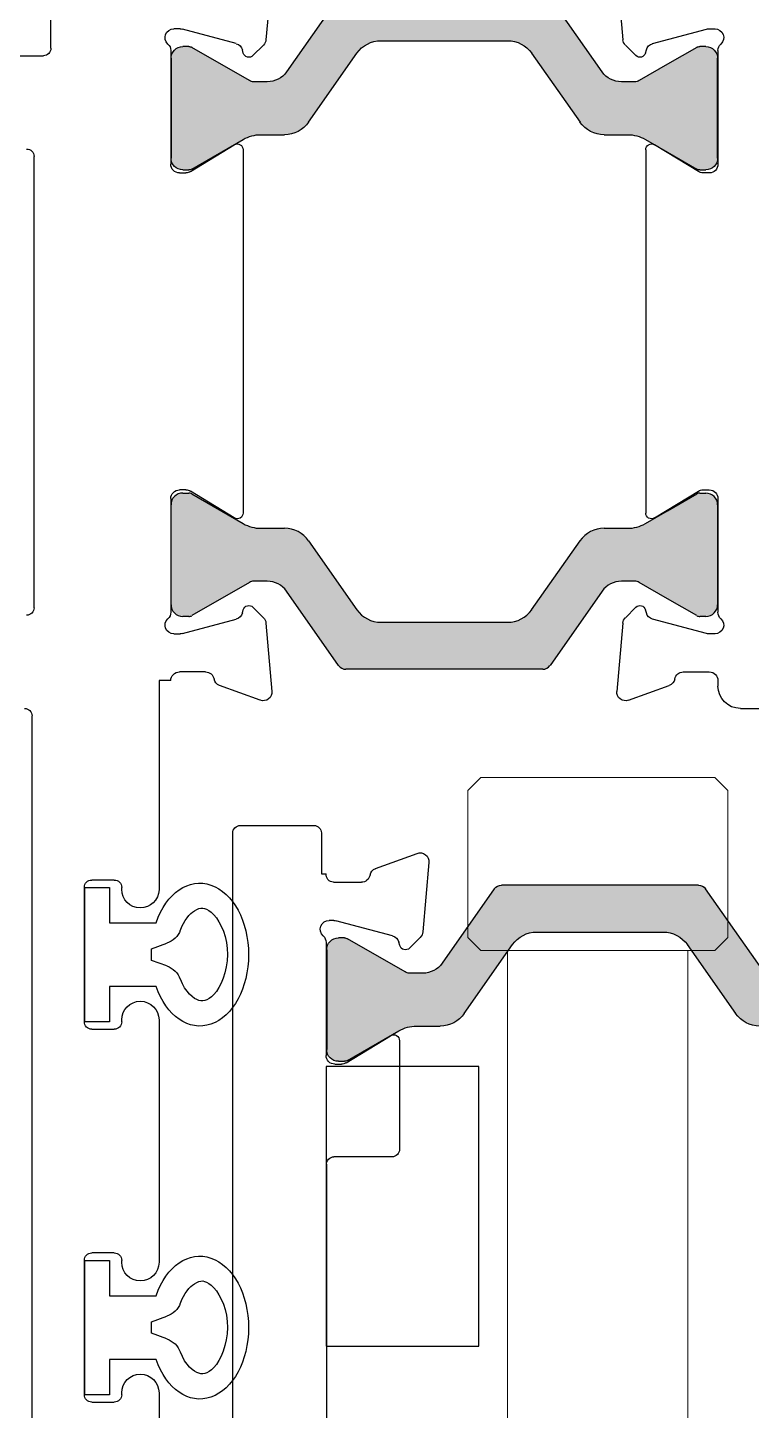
# Model space of a CAD drawing. Extents: x -82 to 113, y -82 to 93.
# Drawn here: x 17.757 to 18.727, y 87.133 to 88.987 of the extents above; entities that cross this region are included whole.
import ezdxf

# ---------------------------------------------------------------- set-up
doc = ezdxf.new("R2010")
doc.units = 0
doc.header["$MEASUREMENT"] = 0
doc.linetypes.add('SLD-Solid', pattern=[0])
doc.layers.get('0').update_dxf_attribs({"linetype": 'CONTINUOUS'})
for name, color, linetype in [('FRAME', 1, 'CONTINUOUS'), ('I-Strut', 7, 'CONTINUOUS'), ('INERTIA', 7, 'CONTINUOUS'), ('PROFILE NUMBER', 150, 'CONTINUOUS'), ('TEXT', 7, 'CONTINUOUS'), ('VENT', 5, 'CONTINUOUS')]:
    doc.layers.add(name, color=color, linetype=linetype)

# ---------------------------------------------------------------- blocks, each defined once
blk = doc.blocks.new('25199')
at = {"layer": 'PROFILE NUMBER', "color": 5}
for p, q in [((-0.0152, 0.1107), (-0.0077, 0.09)), ((0.0077, 0.09), (0.0152, 0.1107)), ((-0.0077, 0.09), (0.0077, 0.09))]:
    blk.add_line(p, q, dxfattribs=at)
blk.add_lwpolyline([(-0.0427, 0.0963), (-0.0427, 0.0335), (-0.09, 0.0335), (-0.09, 0), (0.09, 0), (0.09, 0.0335), (0.0427, 0.0335), (0.0427, 0.0963)], dxfattribs=at)
for centre, start, end in [((-0.0434, 0.1005), 19.8289, 69.2012), ((0.0434, 0.1005), 110.7697, 160.1945)]:
    blk.add_arc(centre, 0.03, start, end, dxfattribs=at)
blk.add_ellipse((0, 0.1547), major_axis=(-0.0958, 0), ratio=0.680816, start_param=2.033109, end_param=7.391692, dxfattribs=at)
blk.add_open_spline([(0.0328, 0.1286), (0.0459, 0.1335), (0.0549, 0.1413), (0.0641, 0.1561), (0.064, 0.1608), (0.0494, 0.1791), (0.0304, 0.1895), (-0.0138, 0.1932), (-0.0371, 0.1863), (-0.0617, 0.1676), (-0.0632, 0.1604), (-0.0596, 0.1465), (-0.0504, 0.1353), (-0.0328, 0.1286)], degree=3, knots=[2.056982, 2.056982, 2.056982, 2.056982, 2.724403, 2.724403, 3.660137, 3.660137, 4.595871, 4.595871, 5.531605, 5.531605, 6.467339, 6.467339, 7.36772, 7.36772, 7.36772, 7.36772], dxfattribs=at)
blk = doc.blocks.new('91251A555')
at = {"color": 7, "linetype": 'SLD-Solid', "lineweight": 15}
for p, q in [((0.0174, 0.1741), (0, 0.1567)), ((0.2147, 0.1741), (0.0174, 0.1741)), ((0.2321, 0.1567), (0.2147, 0.1741)), ((0, 0), (0, 0.1567)), ((0.2321, 0.1567), (0.2321, 0)), ((2.0682, 0.1207), (0.2321, 0.1207)), ((0, -0.1567), (0, 0)), ((0.2321, 0), (0.2321, -0.1567)), ((0.2321, -0.1207), (2.0682, -0.1207)), ((0, -0.1567), (0.0174, -0.1741)), ((0.2147, -0.1741), (0.2321, -0.1567)), ((0.0174, -0.1741), (0.2147, -0.1741))]:
    blk.add_line(p, q, dxfattribs=at)
blk = doc.blocks.new('3203-2_Sash_Component')
for p, q in [((0.0765, 3.7499), (-0.0223, 3.7499)), ((-0.0323, 3.7399), (-0.0323, 3.6852)), ((0.0865, 3.7399), (0.0865, 3.74)), ((0.0865, 0.01), (0.0865, 3.7399)), ((-0.1049, 3.6922), (-0.1605, 3.7125)), ((-0.1763, 3.7003), (-0.1681, 3.6072)), ((-0.0485, 3.6738), (-0.0858, 3.6738)), ((-0.0323, 3.6852), (-0.0385, 3.6852)), ((-0.1277, 3.6019), (-0.0518, 3.6222)), ((-0.0488, 3.6226), (-0.0425, 3.6226)), ((-0.1647, 3.5999), (-0.1504, 3.5856)), ((-0.1372, 3.5891), (-0.136, 3.5936)), ((-0.0385, 3.5932), (-0.0385, 3.4417)), ((-0.0652, 3.4316), (-0.1249, 3.4681)), ((-0.1369, 3.4614), (-0.1369, 3.3157)), ((-0.0503, 3.4299), (-0.059, 3.4299)), ((-0.1269, 3.3057), (-0.049, 3.3057)), ((-0.039, 3.2957), (-0.039, 2.8849))]:
    blk.add_line(p, q)
for centre, radius, start, end in [((-0.0223, 3.7399), 0.01, 90, 180.0155), ((0.0765, 3.7399), 0.01, 360, 90), ((-0.1645, 3.7014), 0.0118, 70.0086, 185.0086), ((-0.109, 3.6811), 0.0118, 10.9129, 70.0086), ((-0.0858, 3.6856), 0.0118, 190.9129, 270.0086), ((-0.0486, 3.684), 0.0101, 270.3349, 7.2924), ((-0.0488, 3.6108), 0.0118, 90.0086, 105.0086), ((-0.0425, 3.6108), 0.0118, 311.8189, 90.0086), ((-0.1564, 3.6082), 0.0118, 185.0086, 225.0086), ((-0.1246, 3.5905), 0.0118, 105.0086, 165.0086), ((-0.0267, 3.5932), 0.0118, 131.8189, 180.0086), ((-0.1448, 3.5911), 0.00787, 225.0086, 345.0086), ((-0.129, 3.4614), 0.00787, 58.6086, 180.0086), ((-0.059, 3.4417), 0.0118, 238.6086, 270.0086), ((-0.0503, 3.4417), 0.0118, 270.0086, 0.0086), ((-0.1269, 3.3157), 0.01, 180, 270), ((-0.049, 3.2957), 0.01, 360, 90)]:
    blk.add_arc(centre, radius, start, end)
blk = doc.blocks.new('25198-18.6mmX6.0mm_Std_I-Strut')
at = {"layer": 'I-Strut'}
h = blk.add_hatch(color=256, dxfattribs=at)
h.dxf.hatch_style = 1
h.paths.add_polyline_path([(0.1416, -0.005, 0.244698), (0.1319, 0), (-0.1319, 0, 0.244698), (-0.1416, -0.005), (-0.2114, -0.1047, -0.244698), (-0.2372, -0.1181), (-0.2552, -0.1181, -0.131652), (-0.2611, -0.1165), (-0.2992, -0.0945), (-0.3383, -0.0719, 0.131652), (-0.3423, -0.0709), (-0.3504, -0.0709, 0.414214), (-0.3661, -0.0866), (-0.3661, -0.1063), (-0.3661, -0.2008), (-0.3661, -0.2205, 0.414214), (-0.3504, -0.2362), (-0.3423, -0.2362, 0.131652), (-0.3383, -0.2352), (-0.2992, -0.2126), (-0.2693, -0.1953, -0.131652), (-0.2457, -0.189), (-0.214, -0.189, 0.244698), (-0.1818, -0.1722), (-0.117, -0.0798, -0.244698), (-0.0848, -0.063), (0.0848, -0.063, -0.244698), (0.117, -0.0798), (0.1818, -0.1722, 0.244698), (0.214, -0.189), (0.2457, -0.189, -0.131652), (0.2693, -0.1953), (0.3383, -0.2352, 0.131652), (0.3423, -0.2362), (0.3504, -0.2362, 0.414214), (0.3661, -0.2205), (0.3661, -0.2008), (0.3661, -0.1063), (0.3661, -0.0866, 0.414214), (0.3504, -0.0709), (0.3423, -0.0709, 0.131652), (0.3383, -0.0719), (0.2611, -0.1165, -0.131652), (0.2552, -0.1181), (0.2372, -0.1181, -0.244698), (0.2114, -0.1047)])
for p, q in [((-0.1319, 0), (0.1319, 0)), ((-0.2114, -0.1047), (-0.1416, -0.005)), ((0.1416, -0.005), (0.2114, -0.1047)), ((-0.3504, -0.0709), (-0.3423, -0.0709)), ((-0.3383, -0.0719), (-0.2992, -0.0945)), ((0.0848, -0.063), (-0.0848, -0.063)), ((0.2611, -0.1165), (0.3383, -0.0719)), ((0.3423, -0.0709), (0.3504, -0.0709)), ((-0.3661, -0.1063), (-0.3661, -0.0866)), ((-0.117, -0.0798), (-0.1818, -0.1722)), ((0.1818, -0.1722), (0.117, -0.0798)), ((0.3661, -0.0866), (0.3661, -0.1063)), ((-0.3661, -0.2008), (-0.3661, -0.1063)), ((-0.2992, -0.0945), (-0.2611, -0.1165)), ((0.3661, -0.1063), (0.3661, -0.2008)), ((-0.2552, -0.1181), (-0.2372, -0.1181)), ((0.2372, -0.1181), (0.2552, -0.1181)), ((-0.3661, -0.2205), (-0.3661, -0.2008)), ((-0.2693, -0.1953), (-0.2992, -0.2126)), ((-0.214, -0.189), (-0.2457, -0.189)), ((0.2457, -0.189), (0.214, -0.189)), ((0.3383, -0.2352), (0.2693, -0.1953)), ((0.3661, -0.2008), (0.3661, -0.2205)), ((-0.2992, -0.2126), (-0.3383, -0.2352)), ((-0.3423, -0.2362), (-0.3504, -0.2362)), ((0.3504, -0.2362), (0.3423, -0.2362))]:
    blk.add_line(p, q, dxfattribs=at)
for centre, radius, start, end in [((-0.1319, -0.0118), 0.0118, 90, 145), ((0.1319, -0.0118), 0.0118, 35, 90), ((-0.3504, -0.0866), 0.0157, 90, 180), ((-0.3423, -0.0787), 0.00787, 60, 90), ((-0.0848, -0.1024), 0.0394, 90, 145), ((0.0848, -0.1024), 0.0394, 35, 90), ((0.3423, -0.0787), 0.00787, 90, 120), ((0.3504, -0.0866), 0.0157, 360, 90), ((-0.2372, -0.0866), 0.0315, 270, 325), ((0.2372, -0.0866), 0.0315, 215, 270), ((-0.2552, -0.1063), 0.0118, 240, 270), ((0.2552, -0.1063), 0.0118, 270, 300), ((-0.214, -0.1496), 0.0394, 270, 325), ((0.214, -0.1496), 0.0394, 215, 270), ((-0.2457, -0.2362), 0.0472, 90, 120), ((0.2457, -0.2362), 0.0472, 60, 90), ((-0.3504, -0.2205), 0.0157, 180, 270), ((0.3504, -0.2205), 0.0157, 270, 0), ((-0.3423, -0.2283), 0.00787, 270, 300), ((0.3423, -0.2283), 0.00787, 240, 270)]:
    blk.add_arc(centre, radius, start, end, dxfattribs=at)
blk = doc.blocks.new('3203_Sash_Assembly')
for name, p in [('3203-2_Sash_Component', (2.1005, -0.6859)), ('25198-18.6mmX6.0mm_Std_I-Strut', (1.6951, 2.9841))]:
    blk.add_blockref(name, p)
blk = doc.blocks.new('3207-1_Block_Frame_Component')
for p, q in [((-0.0525, 0), (0.0525, 0)), ((1.4233, 0), (1.5275, 0)), ((1.6028, -0.0199), (1.6574, 0)), ((1.6574, 0), (1.6575, 0)), ((-0.0625, -0.99), (-0.0625, -0.01)), ((0.0625, -0.01), (0.0625, -0.115)), ((0.8755, -0.115), (0.8755, 0)), ((0.8755, 0), (0.9555, 0)), ((0.9555, 0), (0.9555, -0.115)), ((1.4133, -0.115), (1.4133, -0.01)), ((1.5375, -0.01), (1.5375, -0.0264)), ((1.673, -0.0119), (1.665, -0.1035)), ((1.5491, -0.038), (1.584, -0.038)), ((1.55, -0.089), (1.5414, -0.089)), ((1.6252, -0.1087), (1.553, -0.0894)), ((1.6616, -0.1107), (1.6476, -0.1248)), ((0.0725, -0.125), (0.8655, -0.125)), ((0.9655, -0.125), (1.4033, -0.125)), ((1.5375, -0.1179), (1.5375, -0.2704)), ((1.6346, -0.1213), (1.6334, -0.117)), ((0.1679, -0.25), (0.0725, -0.25)), ((1.4025, -0.25), (0.4571, -0.25)), ((1.5637, -0.2803), (1.6225, -0.2444)), ((1.6343, -0.251), (1.6343, -0.738)), ((0.0625, -0.26), (0.0625, -0.765)), ((1.4125, -0.765), (1.4125, -0.26)), ((1.5491, -0.282), (1.5577, -0.282)), ((1.5375, -0.7186), (1.5375, -0.8711)), ((1.5577, -0.707), (1.5491, -0.707)), ((1.6225, -0.7446), (1.5637, -0.7087)), ((0.0725, -0.775), (0.5275, -0.775)), ((1.0975, -0.775), (1.4025, -0.775)), ((0.5375, -0.785), (0.5375, -0.8731)), ((1.0875, -0.8731), (1.0875, -0.785)), ((1.6334, -0.872), (1.6346, -0.8677)), ((1.6476, -0.8642), (1.6616, -0.8783)), ((0.5475, -0.8831), (1.0775, -0.8831)), ((1.553, -0.8996), (1.6252, -0.8803)), ((1.665, -0.8855), (1.673, -0.9771)), ((0.4025, -0.9), (0.2225, -0.9)), ((1.4025, -0.9), (1.2225, -0.9)), ((1.5414, -0.9), (1.55, -0.9)), ((0.2125, -0.91), (0.2125, -0.94)), ((0.4125, -0.94), (0.4125, -0.91)), ((1.2125, -0.91), (1.2125, -0.94)), ((1.4125, -0.94), (1.4125, -0.91)), ((0.2225, -0.95), (0.2245, -0.95)), ((0.4005, -0.95), (0.4025, -0.95)), ((1.2225, -0.95), (1.2245, -0.95)), ((1.4005, -0.95), (1.4025, -0.95)), ((1.5375, -0.9626), (1.5375, -0.97)), ((1.584, -0.951), (1.5491, -0.951)), ((0.2495, -0.9749), (0.2495, -0.975)), ((0.3755, -0.975), (0.3755, -0.9749)), ((1.2495, -0.9749), (1.2495, -0.975)), ((1.3755, -0.975), (1.3755, -0.9749)), ((1.6574, -0.989), (1.6028, -0.9691)), ((0.2245, -1), (-0.0525, -1)), ((1.2245, -1), (0.4005, -1)), ((1.5075, -1), (1.4005, -1)), ((1.6575, -0.989), (1.6574, -0.989))]:
    blk.add_line(p, q)
for centre, radius, start, end in [((-0.0525, -0.01), 0.01, 90, 180), ((1.4233, -0.01), 0.01, 90, 180), ((1.5275, -0.01), 0.01, 0, 90), ((1.6614, -0.0109), 0.0116, 355, 110), ((0.0525, -0.01), 0.01, 0, 90), ((1.5491, -0.0264), 0.0116, 180, 270), ((1.584, -0.0264), 0.0116, 270, 349.0957), ((1.6068, -0.0308), 0.0116, 110, 169.0957), ((1.5414, -0.1006), 0.0116, 90, 228.1897), ((1.55, -0.1006), 0.0116, 75, 90), ((1.5259, -0.1179), 0.0116, 0, 48.1897), ((1.6222, -0.12), 0.0116, 15, 75), ((1.6534, -0.1025), 0.0116, 315, 355), ((0.0725, -0.115), 0.01, 180, 270), ((0.8655, -0.115), 0.01, 270, 0), ((0.9655, -0.115), 0.01, 180, 270), ((1.4033, -0.115), 0.01, 270, 0), ((1.6421, -0.1193), 0.00775, 195, 315), ((0.0725, -0.26), 0.01, 90, 180), ((0.1679, -0.28), 0.03, 326.6925, 90), ((0.4571, -0.28), 0.03, 90, 213.3075), ((1.4025, -0.26), 0.01, 0, 90), ((1.6266, -0.251), 0.00775, 360, 121.4), ((1.5491, -0.2704), 0.0116, 180, 270), ((0.3125, -0.375), 0.143, 146.6925, 225.9315), ((0.3125, -0.375), 0.081, 314.0685, 225.9315), ((0.3125, -0.375), 0.143, 314.0685, 33.3075), ((1.5577, -0.2704), 0.0116, 270, 301.4), ((0.2346, -0.4555), 0.031, 332, 45.9315), ((0.3904, -0.4555), 0.031, 134.0685, 208), ((0.2346, -0.4555), 0.031, 225.9315, 332), ((0.3904, -0.4555), 0.031, 208, 314.0685), ((1.5491, -0.7186), 0.0116, 90, 180), ((1.5577, -0.7186), 0.0116, 58.6, 90), ((1.6266, -0.738), 0.00775, 238.6, 360), ((0.0725, -0.765), 0.01, 180, 270), ((0.5275, -0.785), 0.01, 0, 90), ((1.0975, -0.785), 0.01, 90, 180), ((1.4025, -0.765), 0.01, 270, 0), ((1.5259, -0.8711), 0.0116, 311.8103, 360), ((1.6421, -0.8697), 0.00775, 45, 165), ((0.5475, -0.8731), 0.01, 180, 270), ((1.0775, -0.8731), 0.01, 270, 0), ((1.5414, -0.8884), 0.0116, 131.8103, 270), ((1.6222, -0.869), 0.0116, 285, 345), ((1.6534, -0.8865), 0.0116, 5, 45), ((0.2225, -0.91), 0.01, 90, 180), ((0.4025, -0.91), 0.01, 360, 90), ((1.2225, -0.91), 0.01, 90, 180), ((1.4025, -0.91), 0.01, 360, 90), ((1.55, -0.8884), 0.0116, 270, 285), ((0.2225, -0.94), 0.01, 180, 270), ((0.4025, -0.94), 0.01, 270, 0), ((1.2225, -0.94), 0.01, 180, 270), ((1.4025, -0.94), 0.01, 270, 360), ((0.2247, -0.9748), 0.0248, 359.8478, 90.3675), ((0.4003, -0.9748), 0.0248, 89.6325, 180.1522), ((1.2247, -0.9748), 0.0248, 359.8478, 90.3675), ((1.4003, -0.9748), 0.0248, 89.6325, 180.1522), ((1.5491, -0.9626), 0.0116, 90, 180), ((1.584, -0.9626), 0.0116, 10.9043, 90), ((1.6068, -0.9582), 0.0116, 190.9043, 250), ((0.2245, -0.975), 0.025, 270, 360), ((0.4005, -0.975), 0.025, 180, 270), ((1.2245, -0.975), 0.025, 270, 360), ((1.4005, -0.975), 0.025, 180, 270), ((1.5075, -0.97), 0.03, 270.0001, 0), ((1.6614, -0.9781), 0.0116, 250, 5), ((-0.0525, -0.99), 0.01, 180, 270)]:
    blk.add_arc(centre, radius, start, end)
blk = doc.blocks.new('3201-2_Nail-Fin_Frame_Component')
for p, q in [((-2.24, -0.0119), (-2.232, -0.1035)), ((-1.9439, -0.115), (-1.9439, -0.01)), ((-2.1922, -0.1087), (-2.12, -0.0894)), ((-2.117, -0.089), (-2.1084, -0.089)), ((-2.2286, -0.1107), (-2.2146, -0.1248)), ((-2.2016, -0.1213), (-2.2004, -0.117)), ((-2.1045, -0.1179), (-2.1045, -0.2704)), ((-0.9653, -0.125), (-1.9339, -0.125)), ((-2.2013, -0.251), (-2.2013, -0.738)), ((-2.1307, -0.2803), (-2.1895, -0.2444)), ((-1.9213, -0.865), (-1.9213, -0.26)), ((-2.1161, -0.282), (-2.1247, -0.282)), ((-2.1895, -0.7446), (-2.1307, -0.7087)), ((-2.1247, -0.707), (-2.1161, -0.707)), ((-2.1045, -0.7186), (-2.1045, -0.8711)), ((-2.2146, -0.8642), (-2.2286, -0.8783)), ((-2.2004, -0.872), (-2.2016, -0.8677)), ((-2.232, -0.8855), (-2.24, -0.9771)), ((-2.12, -0.8996), (-2.1922, -0.8803)), ((-2.1084, -0.9), (-2.117, -0.9)), ((-2.151, -0.951), (-2.1161, -0.951)), ((-2.1045, -0.9626), (-2.0887, -0.9626)), ((-2.0887, -0.9626), (-2.0887, -1.2431)), ((-2.2244, -0.989), (-2.1698, -0.9691)), ((-2.2245, -0.989), (-2.2244, -0.989)), ((-1.9187, -1.99), (-1.9187, -1.01)), ((-2.0387, -1.2425), (-2.0387, -1.24)), ((-2.0287, -1.23), (-1.9987, -1.23)), ((-1.9887, -1.24), (-1.9887, -1.42)), ((-2.0887, -1.4175), (-2.0887, -1.7425)), ((-2.0387, -1.42), (-2.0387, -1.4175)), ((-1.9987, -1.43), (-2.0287, -1.43)), ((-2.0387, -1.7425), (-2.0387, -1.74)), ((-2.0287, -1.73), (-1.9987, -1.73)), ((-1.9887, -1.74), (-1.9887, -1.92)), ((-2.0887, -1.9175), (-2.0887, -1.97)), ((-2.0387, -1.92), (-2.0387, -1.9175)), ((-1.9987, -1.93), (-2.0287, -1.93))]:
    blk.add_line(p, q)
for centre, radius, start, end in [((-2.117, -0.1006), 0.0116, 90, 105), ((-2.1084, -0.1006), 0.0116, 311.8103, 90), ((-2.2204, -0.1025), 0.0116, 185, 225), ((-2.1892, -0.12), 0.0116, 105, 165), ((-2.0929, -0.1179), 0.0116, 131.8103, 180), ((-2.2091, -0.1193), 0.00775, 225, 345), ((-1.9339, -0.115), 0.01, 180, 270), ((-2.1936, -0.251), 0.00775, 58.6, 180), ((-1.9113, -0.26), 0.01, 90, 180), ((-2.1161, -0.2704), 0.0116, 270, 360), ((-2.1247, -0.2704), 0.0116, 238.6, 270), ((-2.1247, -0.7186), 0.0116, 90, 121.4), ((-2.1161, -0.7186), 0.0116, 360, 90), ((-2.1936, -0.738), 0.00775, 180, 301.4), ((-2.2091, -0.8697), 0.00775, 15, 135), ((-2.0929, -0.8711), 0.0116, 180, 228.1897), ((-1.9113, -0.865), 0.01, 180, 270), ((-2.2204, -0.8865), 0.0116, 135, 175), ((-2.1892, -0.869), 0.0116, 195, 255), ((-2.1084, -0.8884), 0.0116, 270, 48.1897), ((-2.117, -0.8884), 0.0116, 255, 270), ((-2.1738, -0.9582), 0.0116, 290, 349.0957), ((-2.151, -0.9626), 0.0116, 90, 169.0957), ((-2.1161, -0.9626), 0.0116, 360, 90), ((-2.2284, -0.9781), 0.0116, 175, 290), ((-1.9087, -1.01), 0.01, 90, 180), ((-2.0287, -1.24), 0.01, 90, 180), ((-1.9987, -1.24), 0.01, 0, 90), ((-2.0637, -1.2425), 0.025, 181.355, 0), ((-2.0637, -1.4175), 0.025, 0, 180), ((-2.0287, -1.42), 0.01, 180, 270), ((-1.9987, -1.42), 0.01, 270, 0), ((-2.0287, -1.74), 0.01, 90, 180), ((-1.9987, -1.74), 0.01, 0, 90), ((-2.0637, -1.7425), 0.025, 180, 0), ((-2.0637, -1.9175), 0.025, 0, 180), ((-2.0287, -1.92), 0.01, 180, 270), ((-1.9987, -1.92), 0.01, 270, 0)]:
    blk.add_arc(centre, radius, start, end)
blk = doc.blocks.new('3209_In-Swing_Nail-Fin_Frame_Assembly')
at = {"xscale": -1}
for name, p in [('3201-2_Nail-Fin_Frame_Component', (0, 0)), ('3207-1_Block_Frame_Component', (4.375, 0)), ('25198-18.6mmX6.0mm_Std_I-Strut', (2.4709, -0.0418))]:
    blk.add_blockref(name, p, dxfattribs=at)
at = {"rotation": 180}
blk.add_blockref('25198-18.6mmX6.0mm_Std_I-Strut', (2.4709, -0.9475), dxfattribs=at)

msp = doc.modelspace()

# ---------------------------------------------------------------- linework, layer by layer
at = {"layer": 'VENT'}
msp.add_lwpolyline([(18.3617, 87.2195), (18.3617, 87.5945), (18.1571, 87.5945), (18.1571, 87.2195)], close=True, dxfattribs=at)

# ---------------------------------------------------------------- block references
at = {"layer": 'FRAME'}
msp.add_blockref('3209_In-Swing_Nail-Fin_Frame_Assembly', (15.8446, 89.0744), dxfattribs=at)
at = {"layer": 'INERTIA', "xscale": -1, "rotation": 89.99999999949752}
msp.add_blockref('91251A555', (18.521, 87.982), dxfattribs=at)
at = {"layer": 'TEXT', "xscale": -1, "rotation": 269.9999999994975}
for p in [(17.8333, 87.7444), (17.8333, 87.2444)]:
    msp.add_blockref('25199', p, dxfattribs=at)
at = {"layer": 'VENT', "xscale": -1, "rotation": 359.9999999994975}
msp.add_blockref('3203_Sash_Assembly', (20.2191, 84.8535), dxfattribs=at)

doc.saveas('drawing.dxf')
